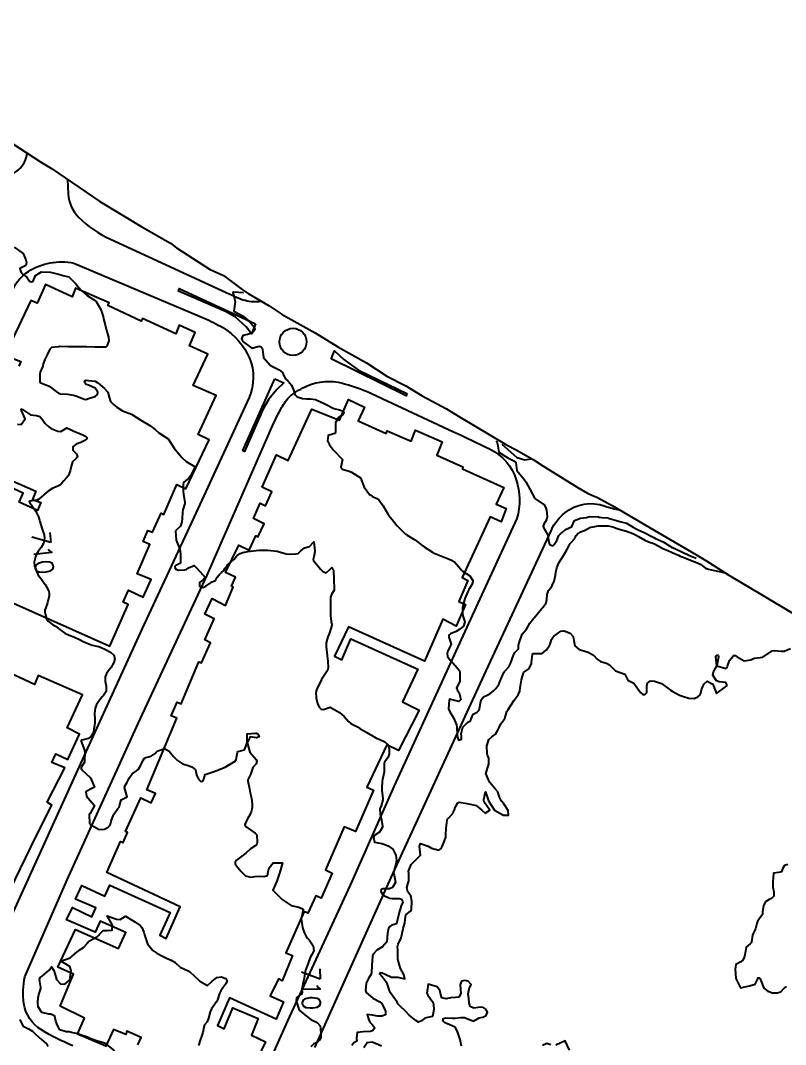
# Model space of a CAD drawing. Header units: metres. Extents: x 298520 to 308411, y 7433745 to 7450750.
# Drawn here: x 306994.6 to 307161.1, y 7435382.5 to 7435605.5 of the extents above; entities that cross this region are included whole.
import ezdxf
from ezdxf.enums import TextEntityAlignment as Align

# ---------------------------------------------------------------- set-up
doc = ezdxf.new("R2010")
doc.units = ezdxf.units.M
doc.header["$LTSCALE"] = 10
for name, color, linetype in [('Area', 45, 'Continuous'), ('Cotas', 45, 'Continuous'), ('Curvas de Nivel 1m', 11, 'Continuous'), ('Curvas de Nivel 5m', 15, 'Continuous'), ('Edificações', 30, 'Continuous'), ('Vias Primárias', 230, 'Continuous')]:
    doc.layers.add(name, color=color, linetype=linetype)
doc.styles.add('Style-STANDARD', font='STANDARD.shx')

msp = doc.modelspace()

# ---------------------------------------------------------------- linework, layer by layer
at = {"layer": 'Area'}
msp.add_polyline3d([(306989.3, 7435580.96, 712.23), (306999.16, 7435574.52, 708.77), (307001.36, 7435573.26, 708.75), (307011.82, 7435566.06, 708.85), (307021, 7435560.5, 708.6), (307027.26, 7435556.97, 708.35), (307028.53, 7435555.99, 708.29), (307035.74, 7435551.35, 708.19), (307038.78, 7435549.95, 708.21), (307042.86, 7435546.87, 708.06), (307044.18, 7435546, 708.09), (307048.68, 7435543.31, 708.09), (307051.51, 7435541.45, 708.07), (307058.73, 7435537.46, 707.97), (307063.65, 7435534.44, 707.83), (307069.93, 7435530.91, 714.93), (307074.31, 7435528.01, 712.7), (307078.44, 7435525.92, 707.5), (307082.05, 7435523.73, 707.51), (307087.33, 7435520.89, 707.37), (307090.12, 7435519.19, 707.36), (307100.36, 7435513.07, 707.26), (307102.47, 7435512, 707.07), (307106.18, 7435509.84, 707.11), (307108.3, 7435508.53, 707.21), (307115.78, 7435503.86, 711.09), (307117.99, 7435502.53, 713.73), (307118.93, 7435502.11, 714.06), (307120.02, 7435501.65, 713.91), (307123.37, 7435499.85, 712.23), (307132.5, 7435494.46, 709.01), (307141.59, 7435489.18, 709.11), (307143.81, 7435487.86, 709.07), (307148.76, 7435484.68, 709.12), (307155.76, 7435480.56, 709.01), (307163.14, 7435476.1, 709.34)], dxfattribs=at)
at = {"layer": 'Curvas de Nivel 1m', "flags": 128}
for points, elevation in [([(306993.21, 7435556.1), (306995.19, 7435554.75), (306995.76, 7435553.33), (306995.87, 7435552.74), (306995.77, 7435552.14), (306995.16, 7435551.8), (306994.47, 7435551.44), (306994.64, 7435550.76), (306995.14, 7435550.17), (306995.93, 7435549.54), (306996.55, 7435548.73), (306996.97, 7435548.57), (306997.12, 7435548.6), (306997.21, 7435548.63), (306997.32, 7435548.72), (306997.87, 7435549.97), (306999.14, 7435550.7), (307001.14, 7435550.67), (307003.14, 7435550.12), (307003.83, 7435549.94), (307005.13, 7435549.64), (307005.64, 7435549.13), (307006.1, 7435548.62), (307006.6, 7435548.09), (307007.11, 7435547.47), (307007.92, 7435546.59), (307009.09, 7435545.61), (307010.71, 7435544.56), (307010.93, 7435544.41), (307011.07, 7435544.27), (307012.05, 7435542.54), (307012.55, 7435541.02), (307012.66, 7435540.53), (307013.01, 7435539.2), (307013.19, 7435538.53), (307013.25, 7435538.28), (307013.71, 7435536.52), (307013.78, 7435535.71), (307013.35, 7435534.53), (307013.15, 7435534.33), (307012.95, 7435534.3), (307011.16, 7435534.34), (307010.95, 7435534.35), (307010.75, 7435534.35), (307008.95, 7435534.38), (307007.15, 7435534.4), (307006.95, 7435534.4), (307006.75, 7435534.4), (307004.95, 7435534.43), (307003.15, 7435534.45), (307002.95, 7435534.44), (307001.35, 7435534.27), (307000.95, 7435533.91), (307000.38, 7435532.68), (306999.89, 7435531.65), (306999.54, 7435530.69), (306999.42, 7435530.18), (306998.89, 7435528.9), (306998.83, 7435528.76), (306998.82, 7435528.7), (306998.76, 7435526.81), (306998.8, 7435526.7), (306998.86, 7435526.64), (306998.98, 7435526.58), (307000.85, 7435525.83), (307002.34, 7435524.65), (307002.83, 7435524.33), (307003.32, 7435524.15), (307004.83, 7435524.08), (307006.12, 7435523.91), (307006.82, 7435523.64), (307008.41, 7435522.99), (307008.82, 7435522.95), (307009.4, 7435523.15), (307010.82, 7435523.59), (307011.38, 7435524), (307011.42, 7435524.54), (307010.85, 7435525.4), (307009.4, 7435526.03), (307008.86, 7435526.24), (307008.6, 7435526.58), (307008.52, 7435526.93), (307008.87, 7435527.14), (307009.4, 7435527.11), (307010.87, 7435526.93), (307011.45, 7435526.54), (307012.85, 7435525.36), (307013.62, 7435524.52), (307013.87, 7435523.47), (307014.16, 7435522.52), (307014.81, 7435521.84), (307015.58, 7435521.28), (307016.79, 7435520.48), (307018.78, 7435519.78), (307020.76, 7435518.44), (307022.04, 7435517.7), (307022.75, 7435517.26), (307023.88, 7435516.4), (307024.73, 7435515.7), (307026.71, 7435514.36), (307028.04, 7435512.35), (307028.69, 7435511.56), (307029.71, 7435510.33), (307030.66, 7435509.41), (307032.64, 7435508.29), (307031.59, 7435506.31), (307031.18, 7435505.75), (307030.61, 7435505.3), (307030.08, 7435504.84), (307029.98, 7435504.33), (307030.01, 7435502.9), (307030.04, 7435502.33), (307030.39, 7435500.49), (307030.38, 7435500.32), (307029.93, 7435498.92), (307029.86, 7435498.33), (307029.78, 7435497.06), (307029.71, 7435496.33), (307029.44, 7435495.38), (307028.48, 7435494.52), (307028.38, 7435494.43), (307028.36, 7435494.34), (307028.45, 7435492.34), (307029.28, 7435490.33), (307029.41, 7435489.34), (307029.44, 7435488.33), (307029.44, 7435487.28), (307028.39, 7435486.81), (307028.18, 7435486.55), (307028.19, 7435486.34), (307028.38, 7435486.01), (307028.95, 7435485.76), (307030.38, 7435485.85), (307030.74, 7435485.95), (307031.13, 7435486.31), (307032.39, 7435486.79), (307032.92, 7435486.28), (307034.36, 7435484.72), (307034.75, 7435484.26), (307034.35, 7435483.65), (307033.54, 7435483.08), (307033.55, 7435482.28), (307034.33, 7435482), (307034.91, 7435482.26), (307036.34, 7435483.23), (307037.02, 7435483.56), (307037.42, 7435484.23), (307037.81, 7435484.78), (307038.37, 7435485.24), (307038.85, 7435485.74), (307039.15, 7435486.21), (307039.68, 7435486.91), (307040.4, 7435487.53), (307041.09, 7435488.19), (307041.7, 7435488.9), (307042.42, 7435489.41), (307043, 7435489.59), (307044.43, 7435489.89), (307044.65, 7435489.92), (307046.43, 7435490.12), (307048.43, 7435490.1), (307050.43, 7435489.91), (307050.65, 7435489.85), (307052.42, 7435489.34), (307053.18, 7435489.29), (307054.42, 7435489.3), (307055.02, 7435489.43), (307055.6, 7435490.01), (307056.44, 7435490.64), (307057.52, 7435490.91), (307058.45, 7435491.98), (307058.66, 7435489.98), (307058.66, 7435489.74), (307058.41, 7435488.71), (307058.26, 7435488.12), (307058.32, 7435487.98), (307058.4, 7435487.85), (307059.87, 7435485.97), (307060.38, 7435485.5), (307061.12, 7435485.2), (307061.94, 7435485.94), (307062.39, 7435486.33), (307062.63, 7435485.93), (307062.69, 7435485.61), (307062.81, 7435483.93), (307062.81, 7435483.47), (307062.9, 7435481.92), (307062.86, 7435481.39), (307062.32, 7435480.5), (307062.09, 7435479.93), (307062.04, 7435478.18), (307062.05, 7435477.93), (307062.04, 7435477.69), (307062.05, 7435475.93), (307062.24, 7435474.6), (307062.38, 7435473.93), (307062.37, 7435473.79), (307062.23, 7435473.29), (307061.76, 7435471.94), (307061.51, 7435471.24), (307061.13, 7435469.95), (307061.09, 7435469.03), (307061.26, 7435467.94), (307061.37, 7435467.16), (307061.47, 7435465.94), (307061.55, 7435464.51), (307061.4, 7435463.94), (307060.09, 7435461.96), (307059.42, 7435460.62), (307059.11, 7435459.97), (307058.9, 7435459.13), (307058.96, 7435457.97), (307059.25, 7435456.74), (307059.6, 7435455.96), (307060.02, 7435455.55), (307060.54, 7435455.43), (307062.02, 7435455.93), (307064.01, 7435454.81), (307065.04, 7435453.9), (307065.98, 7435452.8), (307066.48, 7435452.39), (307067.54, 7435451.87), (307067.83, 7435451.72), (307067.97, 7435451.64), (307068.48, 7435451.34), (307069.96, 7435450.45), (307070.35, 7435450.22), (307070.97, 7435449.82), (307071.94, 7435449.28), (307072.82, 7435448.92), (307073.93, 7435448.42), (307074.61, 7435447.78), (307074.83, 7435446.87), (307074.84, 7435445.78), (307074.59, 7435445.08), (307073.88, 7435444.04), (307073.78, 7435443.89), (307073.76, 7435443.79), (307073.76, 7435441.88), (307073.75, 7435441.79), (307073.4, 7435440.23), (307073.34, 7435439.79), (307073.24, 7435438.36), (307073.26, 7435437.8), (307073.43, 7435436.15), (307073.44, 7435435.79), (307073.1, 7435434.46), (307072.83, 7435433.8), (307072.87, 7435432.67), (307073.13, 7435431.8), (307073.41, 7435430.1), (307073.37, 7435429.79), (307072.74, 7435428.76), (307071.69, 7435428.09), (307071.55, 7435427.95), (307071.49, 7435427.81), (307071.44, 7435427.57), (307071.67, 7435426.54), (307073.21, 7435426.25), (307073.67, 7435426.13), (307074.63, 7435425.78), (307075.65, 7435425.04), (307076.28, 7435423.76), (307076.43, 7435422.57), (307076.31, 7435421.76), (307075.77, 7435419.94), (307075.78, 7435419.77), (307075.95, 7435419.4), (307076.24, 7435417.76), (307075.55, 7435416.7), (307074.9, 7435416.42), (307073.55, 7435416.41), (307073.07, 7435416.27), (307072.99, 7435415.8), (307073.53, 7435415.04), (307074.92, 7435414.38), (307075.52, 7435414.3), (307076.99, 7435414.28), (307077.52, 7435414.13), (307077.74, 7435413.74), (307077.81, 7435413.43), (307077.5, 7435412.9), (307077.13, 7435411.75), (307076.98, 7435411.24), (307076.68, 7435409.75), (307076.42, 7435408.8), (307075.45, 7435408.45), (307074.99, 7435408.23), (307074.73, 7435407.78), (307074.45, 7435406.76), (307074.41, 7435405.78), (307074.3, 7435404.89), (307073.39, 7435403.79), (307072.15, 7435403.04), (307071.38, 7435402.17), (307071.22, 7435401.81), (307071.19, 7435401.63), (307071.08, 7435399.81), (307071.02, 7435398.12), (307070.94, 7435397.82), (307070.36, 7435396.87), (307069.86, 7435395.83), (307069.68, 7435394.23), (307069.84, 7435393.83), (307071.27, 7435392.62), (307072.79, 7435391.79), (307073.25, 7435391.43), (307074.06, 7435389.78), (307074.03, 7435388.97), (307073.22, 7435388.66), (307072.33, 7435388.68), (307071.22, 7435388.86), (307070.02, 7435389.03), (307070.38, 7435387.83), (307070.7, 7435387.32), (307071.19, 7435386.76), (307071.61, 7435386.23), (307071.51, 7435385.82), (307071.18, 7435385.5), (307070.69, 7435385.34), (307069.18, 7435385.24), (307067.88, 7435385.15), (307067.75, 7435383.85), (307067.78, 7435383.23), (307067.15, 7435382.9), (307066.69, 7435382.31)], 709), ([(307043.1, 7435546.17), (307040.96, 7435546.34), (307040.77, 7435546.2), (307041.09, 7435545.23), (307041.33, 7435544.2), (307041.05, 7435542.2), (307043.04, 7435541.11), (307044.13, 7435540.16), (307045.01, 7435539.2), (307045.51, 7435538.65), (307045.61, 7435538.14), (307045, 7435537.36), (307044.03, 7435537.12), (307042.99, 7435536.86), (307042.72, 7435536.17), (307042.97, 7435535.58), (307044.95, 7435534.15), (307046.54, 7435534.54), (307046.96, 7435534.42), (307047.2, 7435534.12), (307047.23, 7435533.83), (307047.5, 7435532.11), (307048.91, 7435530.44), (307049.43, 7435530.09), (307050.9, 7435529.37), (307051.61, 7435528.79), (307051.92, 7435528.06), (307052.28, 7435527.47), (307052.87, 7435526.94), (307053.61, 7435526.04), (307054.09, 7435524.79), (307054.33, 7435524.04), (307054.83, 7435523.52), (307055.99, 7435523.17), (307056.82, 7435523.11), (307057.72, 7435523.09), (307058.82, 7435522.94), (307060.81, 7435521.96), (307062.8, 7435520.96), (307064.05, 7435520.66), (307064.79, 7435520.42), (307064.95, 7435519.91), (307064.78, 7435519.6), (307063.73, 7435518.96), (307063.19, 7435517.93), (307063.13, 7435517.56), (307063.13, 7435515.93), (307063.11, 7435515.55), (307062.74, 7435515.44), (307061.56, 7435515.12), (307061.38, 7435513.95), (307061.83, 7435513.07), (307062.69, 7435511.93), (307064.66, 7435509.91), (307064.35, 7435508.21), (307064.44, 7435507.91), (307064.64, 7435507.78), (307066.11, 7435507.37), (307066.64, 7435507.13), (307068.62, 7435505.86), (307069.42, 7435503.85), (307070.58, 7435502.29), (307070.83, 7435502.09), (307071.24, 7435501.83), (307072.13, 7435501.38), (307072.57, 7435501.08), (307073.56, 7435499.8), (307074.53, 7435498.08), (307074.71, 7435497.79), (307075.49, 7435496.81), (307076.3, 7435495.77), (307076.5, 7435495.54), (307078.25, 7435493.74), (307078.38, 7435493.65), (307078.47, 7435493.6), (307078.79, 7435493.42), (307080.46, 7435492.41), (307080.86, 7435492.11), (307081.31, 7435491.71), (307081.94, 7435491.19), (307082.44, 7435490.84), (307084.26, 7435489.67), (307084.43, 7435489.57), (307084.62, 7435489.48), (307086.42, 7435488.72), (307087.87, 7435488.16), (307088.41, 7435487.97), (307089.03, 7435487.61), (307090.39, 7435486.08), (307090.58, 7435485.79), (307090.83, 7435485.59), (307092.37, 7435484.52), (307093.02, 7435483.56), (307093, 7435482.91), (307092.33, 7435481.76), (307092.2, 7435481.57), (307092.06, 7435481.3), (307091.32, 7435479.58), (307091.06, 7435478.83), (307090.79, 7435477.59), (307090.8, 7435476.12), (307090.94, 7435475.59), (307091.31, 7435474.52), (307091.01, 7435473.59), (307090.23, 7435472.95), (307089.43, 7435472.4), (307088.22, 7435471.94), (307087.86, 7435471.63), (307087.8, 7435471.21), (307088.2, 7435470.11), (307088.34, 7435469.62), (307088.31, 7435469.5), (307088.19, 7435469.28), (307087.6, 7435468.2), (307087.47, 7435467.63), (307087.53, 7435467.01), (307088.15, 7435466.17), (307088.73, 7435465.61), (307090.12, 7435463.9), (307090.22, 7435463.6), (307090.23, 7435461.74), (307090.22, 7435461.6), (307090.09, 7435461.26), (307089.51, 7435460.18), (307089.75, 7435459.6), (307090.06, 7435459.07), (307090.46, 7435457.59), (307090.04, 7435457.16), (307088.26, 7435457.62), (307088.04, 7435457.73), (307087.95, 7435457.71), (307087.94, 7435457.62), (307087.93, 7435457.51), (307087.76, 7435455.62), (307088.01, 7435454.92), (307088.85, 7435453.61), (307089.51, 7435452.07), (307089.6, 7435451.6), (307089.62, 7435449.94), (307089.63, 7435449.6), (307089.94, 7435448.77), (307090.57, 7435448.96), (307090.61, 7435449.59), (307090.54, 7435450.18), (307090.84, 7435451.59), (307091.98, 7435452.68), (307092.57, 7435452.99), (307092.79, 7435453.56), (307093.15, 7435454.41), (307094.01, 7435454.87), (307094.37, 7435455.19), (307094.5, 7435455.55), (307094.71, 7435456.87), (307094.88, 7435457.54), (307095.38, 7435458.21), (307096.06, 7435458.49), (307096.74, 7435458.85), (307097.56, 7435459.51), (307098.08, 7435460.04), (307098.69, 7435460.89), (307098.96, 7435461.49), (307099.26, 7435462.33), (307099.78, 7435463.48), (307099.92, 7435463.68), (307100.12, 7435463.86), (307100.87, 7435464.73), (307101.26, 7435465.46), (307101.94, 7435467.24), (307102.01, 7435467.45), (307102.04, 7435467.57), (307102.17, 7435467.82), (307102.97, 7435468.65), (307103.01, 7435469.44), (307103.25, 7435470.39), (307103.62, 7435471.44), (307103.78, 7435471.87), (307104.22, 7435472.34), (307104.73, 7435472.92), (307104.99, 7435473.42), (307105.43, 7435474.24), (307106.26, 7435475.23), (307106.35, 7435475.32), (307106.43, 7435475.41), (307107.05, 7435476.18), (307108.02, 7435477.38), (307108.15, 7435477.52), (307108.29, 7435477.65), (307109, 7435478.68), (307109.16, 7435479.37), (307109.2, 7435480.5), (307109.51, 7435481.37), (307109.88, 7435481.82), (307110.34, 7435482.44), (307110.79, 7435483.35), (307111.04, 7435484.68), (307111.09, 7435485.35), (307111.32, 7435486.27), (307111.81, 7435487.34), (307112.41, 7435488.39), (307112.81, 7435488.94), (307113.04, 7435489.32), (307113.54, 7435490.21), (307114.08, 7435491.31), (307114.22, 7435491.55), (307114.46, 7435491.83), (307115.15, 7435492.62), (307115.57, 7435493.3), (307115.96, 7435493.81), (307116.49, 7435494.14), (307117.33, 7435494.44), (307118.5, 7435495.04), (307118.65, 7435495.11), (307119.26, 7435495.25), (307120.32, 7435495.43), (307120.5, 7435495.44), (307120.71, 7435495.44), (307122.51, 7435495.42), (307123.5, 7435495.2), (307124.5, 7435494.87), (307124.94, 7435494.74), (307126.49, 7435494.27), (307127.85, 7435493.78), (307128.48, 7435493.5), (307129.11, 7435493.13), (307130.47, 7435492.34), (307131.32, 7435491.97), (307132.46, 7435491.56), (307133.37, 7435491.08), (307134.44, 7435490.47), (307135.47, 7435490.03), (307136.43, 7435489.65), (307137.81, 7435489.03), (307138.21, 7435488.82), (307138.42, 7435488.75), (307138.81, 7435488.63), (307140.41, 7435487.93), (307142.08, 7435487.31), (307142.71, 7435486.98), (307143.69, 7435486.25), (307144.39, 7435485.98), (307145.64, 7435485.69), (307147.7, 7435485.25)], 708), ([(307098.12, 7435513.91), (307098.2, 7435513.76), (307098.34, 7435513.51), (307098.44, 7435513.23), (307098.69, 7435511.5), (307100.67, 7435510.21), (307102.27, 7435509.46), (307102.44, 7435509.23), (307102.64, 7435507.45), (307104.33, 7435505.43), (307104.62, 7435505.01), (307105.45, 7435503.42), (307106.57, 7435501.41), (307108.55, 7435500.03), (307108.91, 7435499.38), (307109.06, 7435498.85), (307109.25, 7435497.37), (307109.12, 7435496.77), (307108.51, 7435495.83), (307108.33, 7435495.38), (307108.5, 7435494.94), (307109.38, 7435493.37), (307109.52, 7435492.31), (307109.74, 7435491.37), (307110.45, 7435491.05), (307110.62, 7435491.19), (307110.74, 7435491.36), (307111.33, 7435492.22), (307111.74, 7435493.34), (307112.12, 7435493.69), (307112.48, 7435494.01), (307113.19, 7435494.63), (307114.5, 7435495.19), (307114.58, 7435495.23), (307114.62, 7435495.31), (307115.21, 7435496.61), (307116.52, 7435497.08), (307117.78, 7435497.27), (307118.52, 7435497.46), (307120.39, 7435497.38), (307120.52, 7435497.31), (307120.57, 7435497.29), (307121.14, 7435497.23), (307122.46, 7435497.15), (307122.52, 7435497.14), (307122.61, 7435497.12), (307124.52, 7435496.55), (307125.36, 7435496.33), (307126.51, 7435495.98), (307127.97, 7435495.15), (307128.5, 7435494.85), (307129.04, 7435494.59), (307130.48, 7435493.92), (307131.99, 7435493.1), (307132.33, 7435492.95), (307132.47, 7435492.88), (307132.85, 7435492.71), (307134.46, 7435491.94), (307135.85, 7435491.06), (307136.45, 7435490.74), (307137, 7435490.49), (307140.2, 7435489), (307140.42, 7435488.9), (307140.59, 7435488.83), (307141.66, 7435488.36)], 707), ([(307105.67, 7435509.92), (307104.39, 7435509.71), (307102.67, 7435510.24), (307101.36, 7435511.47), (307099.43, 7435513.13)], 707), ([(307090.62, 7435382.11), (307090.33, 7435383.59), (307089.85, 7435384.91), (307089.6, 7435385.6), (307089.19, 7435386.27), (307088.03, 7435386.78), (307087.2, 7435387.15), (307086.89, 7435387.32), (307086.5, 7435387.63), (307086.68, 7435388.16), (307087.21, 7435388.29), (307088.61, 7435388.21), (307089.21, 7435388.21), (307090.42, 7435388.39), (307091.21, 7435388.36), (307093.2, 7435387.55), (307094.46, 7435388.29), (307095.22, 7435388.42), (307095.95, 7435388.79), (307096.26, 7435389.51), (307095.9, 7435390.19), (307095.24, 7435390.6), (307094.24, 7435390.54), (307093.24, 7435390.39), (307092.46, 7435390.78), (307092.25, 7435391.57), (307092.19, 7435392.5), (307092.04, 7435393.57), (307092.22, 7435394.63), (307092.7, 7435395.56), (307092.06, 7435396.32), (307091.31, 7435396.41), (307090.61, 7435396.29), (307090.3, 7435395.59), (307090.39, 7435394.49), (307090.44, 7435393.59), (307090.01, 7435392.84), (307089.26, 7435392.74), (307088.19, 7435392.68), (307087.26, 7435392.45), (307086.31, 7435392.68), (307086.05, 7435393.64), (307085.87, 7435394.23), (307085.3, 7435395.05), (307083.3, 7435395.67), (307083.03, 7435393.67), (307083.28, 7435393.23), (307084.42, 7435391.66), (307084.57, 7435390.32), (307084.52, 7435389.66), (307084.27, 7435388.61), (307083.21, 7435388.38), (307082.63, 7435388.26), (307081.87, 7435387.69), (307081.2, 7435387.37), (307080.64, 7435387.71), (307079.22, 7435388.9), (307078.42, 7435389.73), (307077.24, 7435390.84), (307076.82, 7435391.31), (307076.61, 7435391.75), (307075.28, 7435393.55), (307075.1, 7435393.77), (307074.99, 7435394.07), (307074.4, 7435395.78), (307073.32, 7435397.21), (307072.79, 7435397.8), (307072.91, 7435398.21), (307073.33, 7435398.09), (307073.98, 7435397.78), (307075.32, 7435397.18), (307076.71, 7435397.14), (307077.32, 7435397.05), (307078.24, 7435396.81), (307078.02, 7435397.73), (307077.34, 7435399.08), (307077.09, 7435399.74), (307076.72, 7435401.11), (307076.7, 7435401.75), (307076.7, 7435403.07), (307076.67, 7435403.75), (307076.79, 7435404.36), (307077.42, 7435405.74), (307077.78, 7435407.4), (307077.86, 7435407.74), (307078.22, 7435408.97), (307078.33, 7435409.73), (307078.44, 7435410.77), (307079.49, 7435411.54), (307079.64, 7435411.72), (307079.69, 7435411.91), (307079.8, 7435413.72), (307079.53, 7435414.89), (307078.93, 7435415.73), (307078.7, 7435416.58), (307079.01, 7435417.73), (307079.12, 7435418.17), (307079.09, 7435419.73), (307079.08, 7435420.24), (307079.61, 7435421.72), (307081.63, 7435423.69), (307081.46, 7435425.69), (307081.67, 7435426.23), (307083.31, 7435425.67), (307083.66, 7435425.44), (307084.08, 7435425.24), (307085.65, 7435424.79), (307086.15, 7435425.15), (307086.38, 7435425.64), (307086.9, 7435426.86), (307087.15, 7435427.63), (307087.19, 7435428.13), (307087.27, 7435429.63), (307087.48, 7435431.37), (307087.55, 7435431.62), (307087.73, 7435431.81), (307088.66, 7435432.69), (307089.06, 7435433.61), (307089.24, 7435434.12), (307089.78, 7435435.11), (307090.09, 7435435.29), (307091.77, 7435434.97), (307092.51, 7435434.82), (307093.77, 7435434.53), (307095.01, 7435433.54), (307095.75, 7435432.86), (307096.76, 7435433.51), (307095.77, 7435435), (307095.43, 7435435.53), (307095.44, 7435435.88), (307095.8, 7435437.53), (307096.29, 7435436.02), (307096.48, 7435435.52), (307097.75, 7435433.5), (307099.74, 7435432.46), (307100.81, 7435432.4), (307100.73, 7435433.47), (307099.77, 7435434.89), (307099.29, 7435435.48), (307098.89, 7435436.39), (307098.49, 7435437.49), (307097.81, 7435438.23), (307096.75, 7435439.52), (307096.45, 7435440.13), (307095.85, 7435441.53), (307096.53, 7435443.52), (307096.56, 7435444.85), (307096.28, 7435445.52), (307096.19, 7435445.81), (307096.13, 7435447.53), (307096.52, 7435448.94), (307097.17, 7435449.51), (307097.96, 7435450.1), (307098.53, 7435450.93), (307098.79, 7435451.49), (307099.16, 7435452.31), (307099.99, 7435453.48), (307100.48, 7435455), (307100.73, 7435455.47), (307102.04, 7435457.45), (307102.91, 7435458.6), (307103.26, 7435459.44), (307103.37, 7435460.14), (307103.54, 7435461.44), (307103.65, 7435461.88), (307104.08, 7435463.43), (307104.09, 7435463.45), (307104.11, 7435463.47), (307105.26, 7435464.29), (307105.79, 7435465.41), (307105.85, 7435465.71), (307106.01, 7435467.41), (307106.03, 7435467.55), (307106.17, 7435467.67), (307107.93, 7435467.62), (307108.17, 7435467.66), (307109.1, 7435468.45), (307109.73, 7435469.36), (307109.87, 7435469.69), (307110.21, 7435470.68), (307110.61, 7435471.35), (307112.22, 7435472.49), (307112.96, 7435472.59), (307114.22, 7435472.06), (307114.87, 7435471.3), (307115.03, 7435470.48), (307115.26, 7435469.3), (307116.18, 7435468.5), (307117.23, 7435468.22), (307118.17, 7435467.95), (307119.33, 7435467.25), (307120.15, 7435466.38), (307120.82, 7435465.9), (307122.15, 7435465.53), (307122.83, 7435465.2), (307124.12, 7435463.86), (307126.11, 7435463.17), (307126.77, 7435461.83), (307128.09, 7435461.14), (307129.54, 7435459.13), (307130.07, 7435458.73), (307130.48, 7435458.7), (307130.9, 7435459.11), (307130.92, 7435460.28), (307130.99, 7435461.11), (307131.61, 7435461.59), (307132.1, 7435461.67), (307132.6, 7435461.6), (307134.09, 7435461.07), (307136.08, 7435459.64), (307136.46, 7435459.43), (307137.21, 7435459.03), (307138.07, 7435458.56), (307138.72, 7435458.36), (307140.06, 7435457.94), (307141.22, 7435457.82), (307142.06, 7435458.2), (307142.47, 7435458.57), (307142.71, 7435458.97), (307142.86, 7435459.74), (307143.34, 7435460.96), (307144.1, 7435461.58), (307145.31, 7435460.94), (307146.07, 7435458.93), (307148.09, 7435460.36), (307148.36, 7435460.63), (307148.37, 7435460.9), (307148.1, 7435461.3), (307146.66, 7435461.49), (307146.1, 7435461.71), (307145.32, 7435462.94), (307145.45, 7435463.61), (307146.14, 7435464.93), (307145.95, 7435466.93), (307145.99, 7435467.1), (307146.17, 7435467.24), (307146.49, 7435467.25), (307146.51, 7435466.92), (307146.14, 7435464.93), (307148.13, 7435464.37), (307148.44, 7435464.59), (307148.46, 7435464.9), (307148.92, 7435466.13), (307149.56, 7435466.89), (307149.83, 7435467.22), (307150.17, 7435467.19), (307150.62, 7435466.88), (307152.15, 7435466.06), (307153.58, 7435466.26), (307154.16, 7435466.57), (307154.35, 7435466.63), (307156.16, 7435466.81), (307158.18, 7435468.19), (307158.63, 7435468.32), (307160.18, 7435468.16), (307160.81, 7435468.12), (307162.18, 7435468.74)], 709), ([(307161.62, 7435421.71), (307160.89, 7435421.48), (307160.5, 7435420.75), (307160.25, 7435420.11), (307159.61, 7435419.98), (307158.54, 7435419.84), (307158.41, 7435418.77), (307158.36, 7435417.99), (307158.35, 7435416.77), (307158.58, 7435415.74), (307158.57, 7435414.77), (307158.04, 7435414.28), (307157.53, 7435414.09), (307156.74, 7435413.58), (307156.32, 7435412.8), (307156.08, 7435411.39), (307156.09, 7435410.8), (307155.48, 7435409.91), (307155, 7435409.29), (307154.9, 7435408.82), (307154.6, 7435407.68), (307154.16, 7435406.82), (307153.95, 7435406.31), (307153.68, 7435404.83), (307153.63, 7435404.61), (307153.42, 7435404.43), (307152.55, 7435403.7), (307152.38, 7435402.85), (307152.19, 7435401.66), (307151.81, 7435400.85), (307151.37, 7435400.51), (307150.32, 7435399.92), (307150.19, 7435398.87), (307150.23, 7435397.98), (307150.33, 7435396.87), (307151.3, 7435394.86), (307153.31, 7435395.26), (307154.48, 7435395.65), (307155.06, 7435396.81), (307155.13, 7435397.01), (307155.33, 7435397.05), (307155.58, 7435396.81), (307155.72, 7435396.41), (307156.37, 7435394.8), (307157.29, 7435394.08), (307158.3, 7435393.76), (307159.29, 7435393.72), (307160.09, 7435393.95), (307160.85, 7435394.74), (307161.07, 7435394.98), (307161.31, 7435395.1)], 709), ([(307015.12, 7435381.1), (307013.35, 7435382.51), (307013.14, 7435382.67), (307012.85, 7435382.8), (307011.14, 7435383.33), (307009.93, 7435383.77), (307009.16, 7435384.07), (307007.81, 7435384.57), (307007.16, 7435384.79), (307005.7, 7435385.13), (307005.17, 7435385.23), (307004.54, 7435385.24), (307003.17, 7435385.67), (307002.61, 7435386.64), (307002.29, 7435387.55), (307002.04, 7435388.64), (307001.21, 7435389.13), (307000.76, 7435389.11), (306999.21, 7435389.47), (306998.43, 7435390.69), (306998.34, 7435391.59), (306998.44, 7435392.69), (306998.55, 7435393.4), (306999.02, 7435394.68), (306999.04, 7435394.93), (306998.69, 7435396.69), (306998.9, 7435397.1), (306999.31, 7435397.36), (307000.82, 7435398.66), (307001.01, 7435398.97), (307001.33, 7435399.41), (307001.86, 7435398.64), (307002.03, 7435397.93), (307002.45, 7435396.64), (307003.29, 7435395.69), (307004.26, 7435395.65), (307005.3, 7435396.61), (307005.59, 7435398.61), (307005.34, 7435399.48), (307003.35, 7435400.63), (307005.36, 7435401.39), (307006.87, 7435402.58), (307007.12, 7435402.84), (307007.38, 7435403.04), (307008.33, 7435403.62), (307009.17, 7435404.56), (307009.26, 7435404.7), (307009.41, 7435404.91), (307010.41, 7435405.54), (307011.42, 7435406.06), (307011.66, 7435406.29), (307011.79, 7435406.53), (307012.6, 7435407.35), (307013.43, 7435407.34), (307014.53, 7435407.4), (307014.58, 7435408.5), (307013.47, 7435410.51), (307015.46, 7435409.76), (307016.25, 7435409.69), (307017.47, 7435410.46), (307017.47, 7435410.46), (307019.45, 7435409.21), (307020.6, 7435408.42), (307020.99, 7435407.97), (307021.43, 7435406.93), (307021.61, 7435406.41), (307021.68, 7435406.15), (307022.25, 7435404.4), (307023.38, 7435402.99), (307024.28, 7435402.38), (307025.37, 7435401.81), (307026.34, 7435401.33), (307027.36, 7435400.88), (307028.23, 7435400.33), (307029.34, 7435399.37), (307031.06, 7435398.56), (307031.32, 7435398.39), (307031.44, 7435398.29), (307033.31, 7435396.57), (307033.62, 7435396.27), (307035.29, 7435395.36), (307036.25, 7435396.24), (307037.31, 7435397.11), (307038.3, 7435397.22), (307039.31, 7435396.89), (307039.52, 7435396.41), (307039.5, 7435396.2), (307039.3, 7435395.74), (307038.63, 7435394.86), (307038.2, 7435394.21), (307037.89, 7435393.59), (307037.49, 7435392.22), (307037.42, 7435392.05), (307037.25, 7435391.77), (307036.14, 7435390.24), (307035.86, 7435389.61), (307035.54, 7435388.24), (307035.19, 7435387.45), (307034.64, 7435386.8), (307034.52, 7435386.26), (307034.31, 7435385.12), (307034.02, 7435384.26), (307033.79, 7435383.63), (307033.33, 7435382.27)], 711), ([(306994.44, 7435387.98), (306995, 7435386.72), (306995.06, 7435386.6), (306995.18, 7435386.49), (306996.34, 7435385.88), (306997.17, 7435385.38), (306997.94, 7435384.69), (306999.15, 7435383.57), (307000.22, 7435382.66), (307000.52, 7435382.05)], 711), ([(307069.33, 7435381.84), (307070.03, 7435382.95), (307071.15, 7435383.08), (307072.36, 7435382.59), (307073.14, 7435382.18)], 709), ([(307110.05, 7435382.45), (307109.15, 7435382.7), (307108.23, 7435382.29)], 709), ([(307114.07, 7435381.3), (307113.15, 7435383.31), (307111.14, 7435382.39)], 709)]:
    msp.add_lwpolyline(points, dxfattribs=dict(at, elevation=elevation))
at = {"layer": 'Curvas de Nivel 5m', "elevation": 710, "flags": 128}
msp.add_lwpolyline([(306993.91, 7435517.6), (306994.75, 7435517.53), (306995.58, 7435518.74), (306994.79, 7435520.56), (306994.68, 7435520.75), (306994.7, 7435520.84), (306994.79, 7435520.87), (306994.88, 7435520.84), (306995, 7435520.75), (306996.78, 7435519.59), (306998.04, 7435519.44), (306998.77, 7435519.25), (306999.31, 7435518.69), (306999.86, 7435517.79), (307000.75, 7435516.99), (307001.28, 7435516.66), (307002.73, 7435516.01), (307003.37, 7435516), (307004.46, 7435516.63), (307004.63, 7435516.75), (307004.74, 7435516.73), (307004.81, 7435516.7), (307004.95, 7435516.63), (307006.73, 7435515.85), (307007.98, 7435515.34), (307008.72, 7435514.97), (307009.07, 7435514.58), (307008.96, 7435514.33), (307008.71, 7435514.12), (307007.7, 7435513.59), (307006.7, 7435513.21), (307005.97, 7435512.61), (307006, 7435511.93), (307006.68, 7435511.17), (307006.97, 7435510.6), (307006.91, 7435510.35), (307006.67, 7435510.1), (307005.91, 7435509.35), (307005.67, 7435508.61), (307005.41, 7435507.4), (307005.1, 7435506.62), (307004.93, 7435506.32), (307004.61, 7435505.91), (307003.99, 7435505.25), (307003.48, 7435504.64), (307003.01, 7435504.22), (307002.59, 7435504.03), (307001.62, 7435503.62), (307000.58, 7435502.97), (307000.21, 7435502.68), (306998.56, 7435501.21), (306998.22, 7435501.04), (306996.55, 7435500.77), (306996.5, 7435500.72), (306996.55, 7435500.55), (306997.88, 7435498.71), (306998.51, 7435497.4), (306998.71, 7435496.7), (306998.78, 7435496.41), (306999.27, 7435494.69), (306999.71, 7435493.44), (306999.84, 7435492.69), (306999.56, 7435491.57), (306999.05, 7435490.69), (306998.79, 7435490.33), (306998.42, 7435489.81), (306998, 7435489.11), (306997.85, 7435488.71), (306997.56, 7435487.54), (306997.61, 7435486.71), (306998.36, 7435484.84), (306998.45, 7435484.7), (306998.84, 7435484.2), (306999.96, 7435482.68), (307000.33, 7435482.08), (307000.77, 7435481.13), (307000.85, 7435480.67), (307000.82, 7435480.16), (307000.45, 7435478.68), (307000.28, 7435478.2), (306999.87, 7435477.09), (306999.85, 7435476.68), (307000.24, 7435475.16), (307000.57, 7435474.67), (307001.54, 7435473.97), (307002.22, 7435473.55), (307003.42, 7435472.64), (307004.21, 7435472.08), (307005.2, 7435471.61), (307006.2, 7435471.23), (307007.55, 7435470.59), (307008.19, 7435470.27), (307008.75, 7435470.01), (307010.18, 7435469.47), (307011.55, 7435469.16), (307012.17, 7435468.96), (307013.06, 7435468.52), (307014.16, 7435467.96), (307014.93, 7435467.28), (307015.1, 7435466.5), (307014.93, 7435465.7), (307014.22, 7435464.51), (307014.11, 7435464.37), (307013.33, 7435463.29), (307012.99, 7435462.52), (307013, 7435461.61), (307013.23, 7435460.52), (307013.2, 7435459.37), (307012.62, 7435458.52), (307012.33, 7435458.23), (307012.04, 7435457.86), (307011.11, 7435456.54), (307010.83, 7435455.73), (307010.7, 7435454.55), (307010.74, 7435453.31), (307010.77, 7435452.55), (307010.56, 7435451.15), (307010.48, 7435450.55), (307010.31, 7435450.19), (307009.94, 7435449.62), (307009.37, 7435449.13), (307007.93, 7435448.79), (307007.78, 7435448.72), (307007.77, 7435448.58), (307007.92, 7435448.13), (307008.52, 7435446.57), (307008.61, 7435445.85), (307008.54, 7435444.57), (307008.48, 7435443.96), (307007.86, 7435442.94), (307007.75, 7435442.68), (307007.76, 7435442.58), (307007.85, 7435442.38), (307009.83, 7435440.56), (307010.7, 7435438.55), (307009.8, 7435438.08), (307008.81, 7435437.55), (307008.92, 7435436.57), (307009.77, 7435435.64), (307010.66, 7435434.55), (307009.74, 7435432.82), (307009.6, 7435432.69), (307009.56, 7435432.56), (307009.62, 7435430.65), (307009.65, 7435430.56), (307009.71, 7435430.49), (307010.02, 7435430.25), (307011.69, 7435429.33), (307012.84, 7435429.38), (307013.7, 7435429.8), (307014.05, 7435430.16), (307014.18, 7435430.5), (307014.32, 7435431.1), (307014.86, 7435432.49), (307015.75, 7435433.88), (307016.04, 7435434.19), (307016.17, 7435434.48), (307016.49, 7435435.76), (307017.78, 7435436.46), (307017.22, 7435438.47), (307017.39, 7435438.88), (307017.82, 7435439.63), (307018.11, 7435440.18), (307018.27, 7435440.46), (307018.89, 7435441.4), (307019.85, 7435442.08), (307020.28, 7435442.43), (307020.77, 7435443.34), (307021.32, 7435444.42), (307021.54, 7435444.75), (307021.88, 7435444.96), (307023.02, 7435445.26), (307023.9, 7435445.89), (307024.11, 7435446.18), (307024.33, 7435446.38), (307025.91, 7435446.92), (307026.95, 7435446.35), (307027.89, 7435445.23), (307028.73, 7435444.33), (307029.87, 7435443.62), (307030.87, 7435443.32), (307031.86, 7435442.98), (307032.65, 7435442.28), (307032.93, 7435441.19), (307033.3, 7435440.28), (307033.83, 7435439.77), (307034.27, 7435439.82), (307034.48, 7435440.26), (307034.81, 7435441.3), (307035.85, 7435441.66), (307037.52, 7435442.22), (307037.85, 7435442.38), (307039.15, 7435442.92), (307039.86, 7435443.31), (307041.32, 7435444.18), (307041.54, 7435444.52), (307041.82, 7435446.17), (307041.9, 7435446.28), (307043.38, 7435446.68), (307043.92, 7435448.15), (307043.95, 7435450.15), (307045.77, 7435450.32), (307045.95, 7435450.29), (307046.07, 7435450.24), (307046.23, 7435450.13), (307046.57, 7435449.5), (307045.94, 7435449.3), (307044.61, 7435449.48), (307043.92, 7435448.15), (307044.48, 7435446.14), (307045.88, 7435444.57), (307046.06, 7435444.13), (307045.87, 7435443.63), (307045.18, 7435442.82), (307044.97, 7435442.14), (307044.67, 7435441.32), (307044.07, 7435440.15), (307044.05, 7435439.93), (307044.42, 7435438.14), (307044.61, 7435437.32), (307044.86, 7435436.14), (307045.04, 7435434.86), (307045.05, 7435434.14), (307044.78, 7435433.1), (307044.29, 7435432.14), (307044.09, 7435431.78), (307043.72, 7435431.02), (307043.45, 7435430.42), (307043.47, 7435430.15), (307043.71, 7435429.93), (307044.46, 7435429.38), (307045.69, 7435428.51), (307046.05, 7435428.12), (307046.08, 7435426.54), (307046, 7435426.12), (307045.89, 7435425.9), (307045.66, 7435425.73), (307044.67, 7435425.12), (307043.63, 7435424.15), (307042.5, 7435423.29), (307041.62, 7435422.62), (307041.31, 7435422.17), (307041.28, 7435421.85), (307041.61, 7435421.39), (307042.64, 7435420.16), (307043.58, 7435419.24), (307044.76, 7435418.96), (307045.58, 7435419.1), (307046.55, 7435419.14), (307047.58, 7435419.07), (307048.36, 7435419.31), (307048.49, 7435420.09), (307048.71, 7435420.98), (307049.61, 7435422.08), (307051.61, 7435422.05), (307051.03, 7435420.06), (307050.69, 7435418.95), (307050.35, 7435418.07), (307049.54, 7435416.08), (307051.51, 7435414.05), (307053.5, 7435412.77), (307055.14, 7435412.37), (307055.5, 7435412.28), (307055.7, 7435412.21), (307056.1, 7435412), (307055.84, 7435410.37), (307055.67, 7435410.01), (307055.65, 7435409.83), (307055.99, 7435408), (307056.34, 7435406.91), (307056.78, 7435405.99), (307057.06, 7435405.63), (307057.42, 7435405.32), (307058.3, 7435403.97), (307058.45, 7435402.91), (307057.96, 7435401.97), (307057.73, 7435401.61), (307057.36, 7435400.63), (307057.13, 7435399.98), (307056.63, 7435398.7), (307056.45, 7435397.99), (307056.3, 7435396.98), (307056.11, 7435396), (307055.86, 7435394.57), (307055.87, 7435394), (307055.83, 7435393.45), (307055.27, 7435393.14), (307054.63, 7435392.64), (307054.57, 7435392.02), (307055.23, 7435390.01), (307057.21, 7435388.35), (307057.8, 7435387.97), (307059.2, 7435387.28), (307059.82, 7435386.58), (307059.89, 7435385.95), (307059.95, 7435384.73), (307059.93, 7435383.95), (307059.69, 7435383.41), (307059.15, 7435382.97), (307058.44, 7435382.67), (307057.76, 7435381.97)], dxfattribs=at)
at = {"layer": 'Edificações'}
for points in [[(306993.03, 7435478.63), (307014.02, 7435469.22), (307018.02, 7435478.27), (307016.96, 7435478.78), (307018.1, 7435481.42), (307021.32, 7435479.89), (307023.04, 7435483.73), (307019.95, 7435484.96), (307022.74, 7435491.34), (307021.32, 7435492.02), (307022.3, 7435494.45), (307023.32, 7435494.02), (307025.17, 7435498.21), (307025.75, 7435497.9), (307028.62, 7435504.41), (307030.58, 7435503.51), (307035.68, 7435514.18), (307033.29, 7435515.32), (307037.17, 7435523.8), (307032.19, 7435525.99), (307035.33, 7435532.82), (307031.37, 7435534.62), (307032.63, 7435537.52), (307029.09, 7435539.1), (307028.39, 7435537.22), (307021.13, 7435540.59), (307020.86, 7435539.96), (307013.56, 7435543.38), (307013.87, 7435543.96), (307006.57, 7435547.18), (307005.83, 7435545.3), (307000.06, 7435547.96), (306998.22, 7435543.89), (306996.8, 7435544.52), (306992.8, 7435535.93)], [(306992.8, 7435531.93), (306994.63, 7435531.23), (306994.21, 7435530.19)], [(307020.14, 7435382.45), (307020.87, 7435384.03), (307017.76, 7435385.41), (307017.54, 7435384.67), (307014.85, 7435385.77), (307013.14, 7435382.14), (307006.99, 7435384.77), (307008.52, 7435388.23), (307003.19, 7435390.86), (307006.13, 7435397.83), (307002.73, 7435399.34), (307006.58, 7435407.56), (307015.92, 7435403.44), (307017.51, 7435406.86), (307011.91, 7435409.36), (307010.84, 7435406.95), (307004.57, 7435409.64), (307005.92, 7435412.33), (307010.08, 7435410.31), (307010.99, 7435412.23), (307006.56, 7435414.14), (307007.94, 7435417.1), (307012.95, 7435414.81), (307014.05, 7435417.17), (307027.18, 7435411.26), (307024.92, 7435406.31), (307026.32, 7435405.61), (307029.35, 7435412.46), (307013.38, 7435419.95), (307016.38, 7435426.72), (307016.9, 7435426.47), (307017.85, 7435428.67), (307017.45, 7435428.85), (307020.76, 7435436.22), (307023.06, 7435435.09), (307023.94, 7435437.14), (307022.1, 7435437.96), (307028.62, 7435453.54), (307027.36, 7435454.03), (307028.66, 7435457.03), (307029.53, 7435456.66), (307033.44, 7435465.79), (307033.97, 7435465.58), (307035.91, 7435469.99), (307034.74, 7435470.58), (307036.77, 7435475.2), (307034.74, 7435476.22), (307036.28, 7435479.61), (307039.24, 7435478.07), (307040.91, 7435482.09), (307040.51, 7435482.3), (307041.37, 7435484.24), (307039.24, 7435485.3), (307042.14, 7435491.21), (307044.39, 7435490.11), (307045.78, 7435493.25), (307046.24, 7435492.98), (307047.63, 7435495.89), (307045.33, 7435497.05), (307046.78, 7435500.38), (307047.92, 7435499.78), (307049.3, 7435502.86), (307047.17, 7435503.88), (307050.28, 7435510.88), (307052.87, 7435509.64), (307058.02, 7435520.86), (307064.01, 7435518.45), (307066.02, 7435522.93), (307069.46, 7435521.27), (307068.08, 7435518.26), (307074.17, 7435515.56), (307074.39, 7435516.14), (307079.62, 7435513.89), (307080.56, 7435516.26), (307086.36, 7435513.74), (307085.25, 7435510.84), (307090.89, 7435508.3), (307090.79, 7435507.82), (307099.78, 7435503.76), (307098.16, 7435500.14), (307100.32, 7435499.22), (307099.21, 7435496.28), (307096.82, 7435497.4), (307090.73, 7435484.17), (307091.94, 7435483.53), (307089.99, 7435478.97), (307091.43, 7435478.3), (307089.39, 7435473.62), (307086.55, 7435475.08), (307082.51, 7435465.97), (307065.95, 7435473.45), (307062.97, 7435467.09), (307064.57, 7435466.29), (307066.49, 7435470.83), (307081.1, 7435464.2), (307077.77, 7435457.12), (307081.35, 7435455.33), (307076.87, 7435446.49), (307074.34, 7435447.72), (307069.98, 7435438.5), (307071.45, 7435437.88), (307067.48, 7435428.86), (307065.01, 7435429.88), (307060.98, 7435420.51), (307062.4, 7435419.8), (307060.01, 7435414.35), (307058.85, 7435414.86), (307057.15, 7435411.09), (307056.34, 7435411.45), (307052.35, 7435402.46), (307053.76, 7435401.89), (307051.56, 7435396.39), (307050.75, 7435396.82), (307048.95, 7435393.09), (307051.83, 7435391.8), (307050.27, 7435388), (307040.09, 7435392.64), (307037.44, 7435386.61), (307038.9, 7435385.94), (307040.79, 7435390.51), (307046.3, 7435388.18), (307044.9, 7435384.5), (307047.91, 7435383.09), (307044.27, 7435375.55)], [(306982.83, 7435509.57), (306997.89, 7435502.98), (306997.22, 7435501.2), (306999, 7435500.48), (306998.29, 7435498.78), (306994.32, 7435500.6), (306995.15, 7435502.54), (306981.35, 7435508.89)], [(306992.32, 7435416.19), (306998.01, 7435427.84), (307001.43, 7435434.64), (307000.41, 7435435.23), (307004.25, 7435442.72), (307001.39, 7435443.93), (307002.25, 7435445.81), (307004.92, 7435444.56), (307007.43, 7435450.07), (307004.72, 7435451.44), (307008.06, 7435458.6), (306998.41, 7435462.82), (306997.66, 7435460.9), (306990.17, 7435464.39)]]:
    msp.add_lwpolyline(points, dxfattribs=at)
at = {"layer": 'Vias Primárias'}
for points, elevation in [([(306948.87, 7435605.46), (306946.62, 7435600.33, 0.168674), (306946.03, 7435592.67, 0.216307), (306951.41, 7435586.04), (306967.58, 7435578.85), (306984.03, 7435571.66, 0.16107), (306990.45, 7435571.06, 0.127606), (306994.2, 7435573.02, 0.185308), (306996.01, 7435576.57, 12.964745)], 710.12), ([(307004.84, 7435570.86), (307004.99, 7435567.68, 0.189096), (307007.23, 7435562.64, 0.085648), (307014.16, 7435557.82), (307039.2, 7435546.34, -0.003126), (307041.76, 7435545.15, 0.096857), (307045.24, 7435544.26, 0.04335), (307046.99, 7435544.32, 0.49228)], 708.79), ([(307058.64, 7435381.84), (307075.27, 7435418.83), (307095.95, 7435463.85), (307110.15, 7435494.5, -0.11388), (307113.06, 7435498.25, -0.264165), (307121.86, 7435499.73, 0.046558), (307124.95, 7435498.91, 0.685007)], 727.48)]:
    msp.add_lwpolyline(points, format="xyb", dxfattribs=dict(at, elevation=elevation))
msp.add_lwpolyline([(306943.73, 7435437.7), (306956.32, 7435466.55), (306967.51, 7435490.66), (306977.74, 7435513.33), (306985.66, 7435530.73), (306992.98, 7435546.96, -0.145274), (306996.3, 7435550.81, -0.195901), (307006.17, 7435552.64), (307034.55, 7435540.65, -0.034151), (307038.64, 7435538.58, -0.160815), (307044.42, 7435531.94, -0.206926), (307044.33, 7435523.36), (307032.28, 7435497.22), (307020.97, 7435472.93), (307007.29, 7435442.88), (306989.69, 7435404.38, -0.055716), (306985.03, 7435396.61, -0.281863), (306977.02, 7435393.5, -0.08743), (306971.34, 7435395.6), (306946.8, 7435410.13, -0.022125), (306942.14, 7435413.17, -0.100191), (306939.42, 7435416.1, -0.142947), (306937.61, 7435422.77, -0.133199), (306939.57, 7435429.48)], format="xyb", close=True, dxfattribs=at)
for points in [[(307045.75, 7435539.42), (307044.9, 7435537.2), (307043.72, 7435538.75), (307041.39, 7435540.84), (307039.19, 7435542.11), (307028.95, 7435546.54), (307029.12, 7435547.08)], [(307062.21, 7435531.79), (307062.96, 7435533.56), (307064.98, 7435531.62), (307068.16, 7435529.32), (307078.72, 7435524.21), (307078.52, 7435523.74)], [(307049.98, 7435527.47), (307051.93, 7435526.55), (307050.37, 7435525.1), (307048.62, 7435523.02), (307047.43, 7435520.93), (307043.37, 7435511.63), (307042.98, 7435511.8)]]:
    msp.add_lwpolyline(points, close=True, dxfattribs=at)
for points in [[(306995.55, 7435397.26), (307004.71, 7435418.35), (307020.18, 7435452.36), (307035.25, 7435484.71), (307049.47, 7435517.19), (307050.71, 7435519.81, -0.038823), (307052.24, 7435522.48, -0.074465), (307053.38, 7435523.72, -0.066327), (307057.01, 7435525.91, -0.170097), (307064.69, 7435526.49, -0.032183), (307069.9, 7435524.72), (307088.85, 7435515.93, -0.005179), (307096.71, 7435512.19, -0.204221), (307102.51, 7435505.48, -0.147068), (307102.66, 7435497.01), (307093.73, 7435477.64), (307075.94, 7435438.83), (307066.32, 7435417.23), (307052.73, 7435387.68), (307047.61, 7435376.28, -0.276384)], [(307006, 7435382.24, -0.041352), (306999.13, 7435385.67, -0.221738), (306995.32, 7435391.39, -0.095767), (306995.55, 7435397.26, -1.681607)]]:
    msp.add_lwpolyline(points, format="xyb", dxfattribs=at)
msp.add_circle((307053.9, 7435535.49), 2.95, dxfattribs=at)

# ---------------------------------------------------------------- texts
at = {"layer": 'Cotas', "style": 'Style-STANDARD'}
for rotation, p in [(275.9677, (306999.43, 7435489.57, 710)), (271.3598, (307057.84, 7435394.68, 710))]:
    msp.add_text('710', height=4, rotation=rotation, dxfattribs=at).set_placement(p, align=Align.MIDDLE_CENTER)

doc.saveas('drawing.dxf')
